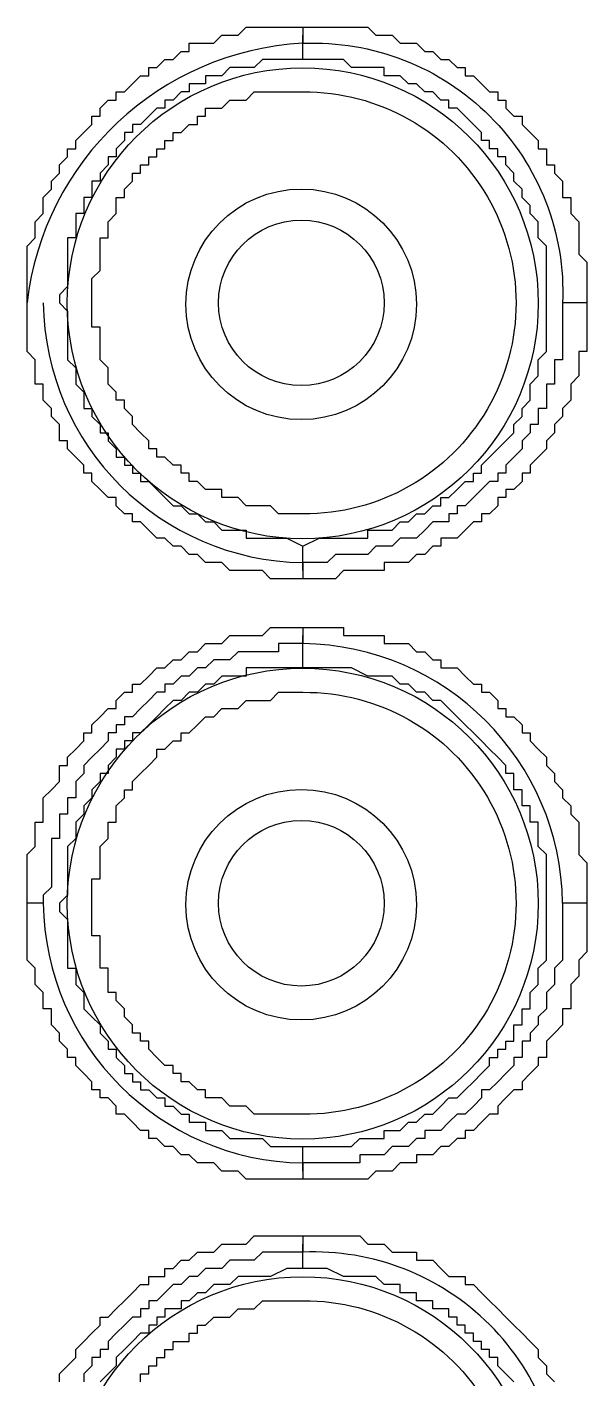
# Model space of a CAD drawing. Extents: x -1585 to -1165, y -4178 to -3881.
# Drawn here: x -1412.089 to -1410.036, y -3980.616 to -3975.658 of the extents above; entities that cross this region are included whole.
import ezdxf

# ---------------------------------------------------------------- set-up
doc = ezdxf.new("R2010")
doc.units = 0
doc.header["$LTSCALE"] = 7
doc.layers.add('DWG', color=7, linetype='CONTINUOUS')

msp = doc.modelspace()

# ---------------------------------------------------------------- linework, layer by layer
at = {"layer": 'DWG'}
for points in [[(-1412.0891, -3976.6698), (-1412.0891, -3976.6103), (-1412.0891, -3976.5508), (-1412.0891, -3976.5211), (-1412.0891, -3976.4913), (-1412.0891, -3976.4616), (-1412.0593, -3976.4318), (-1412.0593, -3976.4021), (-1412.0593, -3976.3723), (-1412.0296, -3976.3426), (-1412.0296, -3976.3128), (-1412.0296, -3976.2831), (-1411.9998, -3976.2533), (-1411.9998, -3976.2236), (-1411.9701, -3976.1938), (-1411.9701, -3976.1641), (-1411.9403, -3976.1343), (-1411.9403, -3976.1046), (-1411.9106, -3976.1046), (-1411.9106, -3976.0748), (-1411.8808, -3976.0451), (-1411.8511, -3976.0153), (-1411.8511, -3975.9856), (-1411.8213, -3975.9856), (-1411.8213, -3975.9558), (-1411.7916, -3975.9261), (-1411.7618, -3975.9261), (-1411.7618, -3975.8963), (-1411.7321, -3975.8963), (-1411.7023, -3975.8666), (-1411.6726, -3975.8368), (-1411.6428, -3975.8368), (-1411.6428, -3975.8071), (-1411.6131, -3975.8071), (-1411.5833, -3975.7773), (-1411.5536, -3975.7773), (-1411.5238, -3975.7476), (-1411.4941, -3975.7476), (-1411.4941, -3975.7178), (-1411.4643, -3975.7178), (-1411.4346, -3975.7178), (-1411.4048, -3975.7178), (-1411.3751, -3975.6881), (-1411.3453, -3975.6881), (-1411.3156, -3975.6881), (-1411.2858, -3975.6583), (-1411.2561, -3975.6583), (-1411.2263, -3975.6583), (-1411.1966, -3975.6583), (-1411.1668, -3975.6583), (-1411.1073, -3975.6583), (-1411.0776, -3975.6583), (-1411.0181, -3975.6583), (-1410.9586, -3975.6583), (-1410.9288, -3975.6583), (-1410.8991, -3975.6583), (-1410.8693, -3975.6583), (-1410.8396, -3975.6583), (-1410.8098, -3975.6881), (-1410.7801, -3975.6881), (-1410.7503, -3975.6881), (-1410.7206, -3975.7178), (-1410.6908, -3975.7178), (-1410.6611, -3975.7178), (-1410.6313, -3975.7476), (-1410.6016, -3975.7476), (-1410.5718, -3975.7773), (-1410.5421, -3975.7773), (-1410.5123, -3975.8071), (-1410.4826, -3975.8071), (-1410.4826, -3975.8368), (-1410.4528, -3975.8368), (-1410.4231, -3975.8666), (-1410.3933, -3975.8963), (-1410.3636, -3975.8963), (-1410.3636, -3975.9261), (-1410.3338, -3975.9261), (-1410.3338, -3975.9558), (-1410.3041, -3975.9856), (-1410.2743, -3975.9856), (-1410.2743, -3976.0153), (-1410.2446, -3976.0451), (-1410.2148, -3976.0748), (-1410.2148, -3976.1046), (-1410.1851, -3976.1046), (-1410.1851, -3976.1343), (-1410.1851, -3976.1641), (-1410.1553, -3976.1641), (-1410.1553, -3976.1938), (-1410.1256, -3976.2236), (-1410.1256, -3976.2533), (-1410.1256, -3976.2831), (-1410.0958, -3976.2831), (-1410.0958, -3976.3128), (-1410.0958, -3976.3426), (-1410.0661, -3976.3723), (-1410.0661, -3976.4021), (-1410.0661, -3976.4318), (-1410.0661, -3976.4616), (-1410.0661, -3976.4913), (-1410.0363, -3976.5211), (-1410.0363, -3976.5508), (-1410.0363, -3976.6103), (-1410.0363, -3976.6698), (-1410.0363, -3976.6996), (-1410.0363, -3976.7591), (-1410.0363, -3976.7888), (-1410.0363, -3976.8186), (-1410.0363, -3976.8483), (-1410.0661, -3976.8483), (-1410.0661, -3976.8781), (-1410.0661, -3976.9078), (-1410.0661, -3976.9376), (-1410.0958, -3976.9673), (-1410.0958, -3976.9971), (-1410.0958, -3977.0268), (-1410.1256, -3977.0566), (-1410.1256, -3977.0863), (-1410.1553, -3977.1161), (-1410.1553, -3977.1458), (-1410.1851, -3977.1756), (-1410.1851, -3977.2053), (-1410.2148, -3977.2351), (-1410.2446, -3977.2648), (-1410.2446, -3977.2946), (-1410.2743, -3977.2946), (-1410.2743, -3977.3243), (-1410.3041, -3977.3541), (-1410.3338, -3977.3541), (-1410.3338, -3977.3838), (-1410.3636, -3977.3838), (-1410.3636, -3977.4136), (-1410.3933, -3977.4433), (-1410.4231, -3977.4433), (-1410.4231, -3977.4731), (-1410.4528, -3977.4731), (-1410.4826, -3977.5028), (-1410.5123, -3977.5326), (-1410.5421, -3977.5326), (-1410.5718, -3977.5326), (-1410.5718, -3977.5623), (-1410.6016, -3977.5623), (-1410.6313, -3977.5921), (-1410.6611, -3977.5921), (-1410.6908, -3977.6218), (-1410.7206, -3977.6218), (-1410.7503, -3977.6218), (-1410.7801, -3977.6218), (-1410.7801, -3977.6516), (-1410.8098, -3977.6516), (-1410.8396, -3977.6516), (-1410.8693, -3977.6516), (-1410.8991, -3977.6516), (-1410.9288, -3977.6516), (-1410.9586, -3977.6813), (-1411.0181, -3977.6813), (-1411.0776, -3977.6813), (-1411.1073, -3977.6813), (-1411.1668, -3977.6813), (-1411.1966, -3977.6813), (-1411.2263, -3977.6516), (-1411.2561, -3977.6516), (-1411.2858, -3977.6516), (-1411.3156, -3977.6516), (-1411.3453, -3977.6516), (-1411.3751, -3977.6218), (-1411.4048, -3977.6218), (-1411.4346, -3977.6218), (-1411.4643, -3977.5921), (-1411.4941, -3977.5921), (-1411.5238, -3977.5623), (-1411.5536, -3977.5623), (-1411.5833, -3977.5326), (-1411.6131, -3977.5326), (-1411.6428, -3977.5028), (-1411.6726, -3977.4731), (-1411.7023, -3977.4731), (-1411.7023, -3977.4433), (-1411.7321, -3977.4433), (-1411.7618, -3977.4136), (-1411.7618, -3977.3838), (-1411.7916, -3977.3838), (-1411.8213, -3977.3541), (-1411.8511, -3977.3243), (-1411.8511, -3977.2946), (-1411.8808, -3977.2946), (-1411.8808, -3977.2648), (-1411.9106, -3977.2351), (-1411.9403, -3977.2053), (-1411.9403, -3977.1756), (-1411.9701, -3977.1756), (-1411.9701, -3977.1458), (-1411.9701, -3977.1161), (-1411.9998, -3977.0863), (-1411.9998, -3977.0566), (-1412.0296, -3977.0268), (-1412.0296, -3976.9971), (-1412.0296, -3976.9673), (-1412.0593, -3976.9673), (-1412.0593, -3976.9376), (-1412.0593, -3976.9078), (-1412.0593, -3976.8781), (-1412.0891, -3976.8483), (-1412.0891, -3976.8186), (-1412.0891, -3976.7888), (-1412.0891, -3976.7591), (-1412.0891, -3976.6996)], [(-1411.0776, -3977.5623), (-1411.0181, -3977.5326), (-1410.9883, -3977.5326), (-1410.9288, -3977.5326), (-1410.8991, -3977.5326), (-1410.8693, -3977.5326), (-1410.8396, -3977.5326), (-1410.8396, -3977.5028), (-1410.8098, -3977.5028), (-1410.7801, -3977.5028), (-1410.7503, -3977.5028), (-1410.7206, -3977.4731), (-1410.6908, -3977.4731), (-1410.6611, -3977.4433), (-1410.6313, -3977.4433), (-1410.6016, -3977.4136), (-1410.5718, -3977.4136), (-1410.5718, -3977.3838), (-1410.5421, -3977.3838), (-1410.5123, -3977.3541), (-1410.4826, -3977.3243), (-1410.4528, -3977.3243), (-1410.4528, -3977.2946), (-1410.4231, -3977.2946), (-1410.4231, -3977.2648), (-1410.3933, -3977.2351), (-1410.3636, -3977.2053), (-1410.3338, -3977.1756), (-1410.3041, -3977.1458), (-1410.3041, -3977.1161), (-1410.2743, -3977.0863), (-1410.2743, -3977.0566), (-1410.2446, -3977.0268), (-1410.2446, -3976.9971), (-1410.2446, -3976.9673), (-1410.2148, -3976.9376), (-1410.2148, -3976.9078), (-1410.2148, -3976.8781), (-1410.1851, -3976.8483), (-1410.1851, -3976.8186), (-1410.1851, -3976.7888), (-1410.1851, -3976.7591), (-1410.1851, -3976.7293), (-1410.1851, -3976.6996), (-1410.1851, -3976.6698), (-1410.1851, -3976.6401), (-1410.1851, -3976.6103), (-1410.1851, -3976.5806), (-1410.1851, -3976.5508), (-1410.1851, -3976.5211), (-1410.1851, -3976.4913), (-1410.1851, -3976.4616), (-1410.2148, -3976.4318), (-1410.2148, -3976.4021), (-1410.2148, -3976.3723), (-1410.2446, -3976.3426), (-1410.2446, -3976.3128), (-1410.2743, -3976.2831), (-1410.2743, -3976.2533), (-1410.3041, -3976.2236), (-1410.3041, -3976.1938), (-1410.3338, -3976.1641), (-1410.3338, -3976.1343), (-1410.3636, -3976.1343), (-1410.3636, -3976.1046), (-1410.3933, -3976.1046), (-1410.3933, -3976.0748), (-1410.4231, -3976.0748), (-1410.4231, -3976.0451), (-1410.4528, -3976.0153), (-1410.4826, -3975.9856), (-1410.5123, -3975.9558), (-1410.5421, -3975.9558), (-1410.5421, -3975.9261), (-1410.5718, -3975.9261), (-1410.6016, -3975.8963), (-1410.6313, -3975.8963), (-1410.6611, -3975.8666), (-1410.6908, -3975.8666), (-1410.7206, -3975.8368), (-1410.7503, -3975.8368), (-1410.7801, -3975.8368), (-1410.7801, -3975.8071), (-1410.8098, -3975.8071), (-1410.8396, -3975.8071), (-1410.8991, -3975.8071), (-1410.9288, -3975.7773), (-1410.9883, -3975.7773), (-1411.0776, -3975.7773), (-1411.1073, -3975.7773), (-1411.1371, -3975.7773), (-1411.1966, -3975.7773), (-1411.2263, -3975.7773), (-1411.2561, -3975.8071), (-1411.2858, -3975.8071), (-1411.3156, -3975.8071), (-1411.3453, -3975.8071), (-1411.3751, -3975.8368), (-1411.4048, -3975.8368), (-1411.4346, -3975.8368), (-1411.4346, -3975.8666), (-1411.4643, -3975.8666), (-1411.4941, -3975.8666), (-1411.4941, -3975.8963), (-1411.5238, -3975.8963), (-1411.5536, -3975.9261), (-1411.5833, -3975.9261), (-1411.5833, -3975.9558), (-1411.6131, -3975.9558), (-1411.6428, -3975.9856), (-1411.6726, -3976.0153), (-1411.7023, -3976.0153), (-1411.7023, -3976.0451), (-1411.7321, -3976.0451), (-1411.7321, -3976.0748), (-1411.7618, -3976.1046), (-1411.7618, -3976.1343), (-1411.7916, -3976.1343), (-1411.7916, -3976.1641), (-1411.8213, -3976.1938), (-1411.8213, -3976.2236), (-1411.8511, -3976.2236), (-1411.8511, -3976.2533), (-1411.8511, -3976.2831), (-1411.8808, -3976.2831), (-1411.8808, -3976.3128), (-1411.8808, -3976.3426), (-1411.9106, -3976.3426), (-1411.9106, -3976.3723), (-1411.9106, -3976.4021), (-1411.9106, -3976.4318), (-1411.9403, -3976.4318), (-1411.9403, -3976.4616), (-1411.9403, -3976.4913), (-1411.9403, -3976.5211), (-1411.9403, -3976.5508), (-1411.9403, -3976.5806), (-1411.9403, -3976.6103), (-1411.9701, -3976.6401), (-1411.9701, -3976.6698), (-1411.9403, -3976.6996), (-1411.9403, -3976.7293), (-1411.9403, -3976.7591), (-1411.9403, -3976.7888), (-1411.9403, -3976.8186), (-1411.9403, -3976.8483), (-1411.9403, -3976.8781), (-1411.9106, -3976.9078), (-1411.9106, -3976.9376), (-1411.9106, -3976.9673), (-1411.8808, -3976.9971), (-1411.8808, -3977.0268), (-1411.8808, -3977.0566), (-1411.8511, -3977.0566), (-1411.8511, -3977.0863), (-1411.8213, -3977.1161), (-1411.8213, -3977.1458), (-1411.7916, -3977.1458), (-1411.7916, -3977.1756), (-1411.7618, -3977.2053), (-1411.7618, -3977.2351), (-1411.7321, -3977.2351), (-1411.7321, -3977.2648), (-1411.7023, -3977.2648), (-1411.7023, -3977.2946), (-1411.6726, -3977.2946), (-1411.6726, -3977.3243), (-1411.6428, -3977.3243), (-1411.6131, -3977.3541), (-1411.5833, -3977.3838), (-1411.5536, -3977.4136), (-1411.5238, -3977.4136), (-1411.4941, -3977.4433), (-1411.4643, -3977.4433), (-1411.4346, -3977.4731), (-1411.4048, -3977.4731), (-1411.3751, -3977.5028), (-1411.3453, -3977.5028), (-1411.3156, -3977.5028), (-1411.2858, -3977.5028), (-1411.2858, -3977.5326), (-1411.2263, -3977.5326), (-1411.1966, -3977.5326), (-1411.1371, -3977.5326)], [(-1412.0891, -3978.8713), (-1412.0891, -3978.8416), (-1412.0891, -3978.7821), (-1412.0891, -3978.7523), (-1412.0891, -3978.7226), (-1412.0891, -3978.6928), (-1412.0593, -3978.6631), (-1412.0593, -3978.6333), (-1412.0593, -3978.6036), (-1412.0593, -3978.5738), (-1412.0296, -3978.5738), (-1412.0296, -3978.5441), (-1412.0296, -3978.5143), (-1412.0296, -3978.4846), (-1411.9998, -3978.4548), (-1411.9701, -3978.4251), (-1411.9701, -3978.3953), (-1411.9701, -3978.3656), (-1411.9403, -3978.3656), (-1411.9403, -3978.3358), (-1411.9106, -3978.3061), (-1411.8808, -3978.2763), (-1411.8808, -3978.2466), (-1411.8511, -3978.2466), (-1411.8511, -3978.2168), (-1411.8213, -3978.1871), (-1411.7916, -3978.1573), (-1411.7618, -3978.1573), (-1411.7618, -3978.1276), (-1411.7321, -3978.0978), (-1411.7023, -3978.0978), (-1411.7023, -3978.0681), (-1411.6726, -3978.0681), (-1411.6428, -3978.0383), (-1411.6131, -3978.0086), (-1411.5833, -3978.0086), (-1411.5536, -3977.9788), (-1411.5238, -3977.9788), (-1411.4941, -3977.9491), (-1411.4643, -3977.9491), (-1411.4346, -3977.9193), (-1411.4048, -3977.9193), (-1411.3751, -3977.9193), (-1411.3453, -3977.8896), (-1411.3156, -3977.8896), (-1411.2858, -3977.8896), (-1411.2561, -3977.8896), (-1411.2263, -3977.8896), (-1411.1966, -3977.8598), (-1411.1668, -3977.8598), (-1411.1073, -3977.8598), (-1411.0776, -3977.8598), (-1411.0181, -3977.8598), (-1410.9586, -3977.8598), (-1410.9288, -3977.8598), (-1410.9288, -3977.8896), (-1410.8991, -3977.8896), (-1410.8693, -3977.8896), (-1410.8396, -3977.8896), (-1410.8098, -3977.8896), (-1410.7801, -3977.8896), (-1410.7801, -3977.9193), (-1410.7503, -3977.9193), (-1410.7206, -3977.9193), (-1410.6908, -3977.9193), (-1410.6611, -3977.9491), (-1410.6313, -3977.9491), (-1410.6016, -3977.9788), (-1410.5718, -3977.9788), (-1410.5718, -3978.0086), (-1410.5421, -3978.0086), (-1410.5123, -3978.0086), (-1410.4826, -3978.0383), (-1410.4528, -3978.0681), (-1410.4231, -3978.0681), (-1410.4231, -3978.0978), (-1410.3933, -3978.0978), (-1410.3636, -3978.1276), (-1410.3636, -3978.1573), (-1410.3338, -3978.1573), (-1410.3338, -3978.1871), (-1410.3041, -3978.1871), (-1410.2743, -3978.2168), (-1410.2743, -3978.2466), (-1410.2446, -3978.2466), (-1410.2446, -3978.2763), (-1410.2148, -3978.3061), (-1410.1851, -3978.3358), (-1410.1851, -3978.3656), (-1410.1553, -3978.3953), (-1410.1553, -3978.4251), (-1410.1256, -3978.4548), (-1410.1256, -3978.4846), (-1410.0958, -3978.5143), (-1410.0958, -3978.5441), (-1410.0661, -3978.5738), (-1410.0661, -3978.6036), (-1410.0661, -3978.6333), (-1410.0661, -3978.6631), (-1410.0661, -3978.6928), (-1410.0363, -3978.7226), (-1410.0363, -3978.7523), (-1410.0363, -3978.7821), (-1410.0363, -3978.8416), (-1410.0363, -3978.8713), (-1410.0363, -3978.9308), (-1410.0363, -3978.9903), (-1410.0363, -3979.0201), (-1410.0363, -3979.0498), (-1410.0661, -3979.0796), (-1410.0661, -3979.1093), (-1410.0661, -3979.1391), (-1410.0958, -3979.1688), (-1410.0958, -3979.1986), (-1410.0958, -3979.2283), (-1410.0958, -3979.2581), (-1410.1256, -3979.2581), (-1410.1256, -3979.2878), (-1410.1256, -3979.3176), (-1410.1553, -3979.3473), (-1410.1851, -3979.3771), (-1410.1851, -3979.4068), (-1410.1851, -3979.4366), (-1410.2148, -3979.4366), (-1410.2148, -3979.4663), (-1410.2446, -3979.4961), (-1410.2743, -3979.5258), (-1410.2743, -3979.5556), (-1410.3041, -3979.5556), (-1410.3338, -3979.5853), (-1410.3636, -3979.6151), (-1410.3636, -3979.6448), (-1410.3933, -3979.6448), (-1410.4231, -3979.6746), (-1410.4528, -3979.7043), (-1410.4826, -3979.7043), (-1410.4826, -3979.7341), (-1410.5123, -3979.7341), (-1410.5421, -3979.7638), (-1410.5718, -3979.7638), (-1410.6016, -3979.7936), (-1410.6313, -3979.7936), (-1410.6611, -3979.7936), (-1410.6611, -3979.8233), (-1410.6908, -3979.8233), (-1410.7206, -3979.8233), (-1410.7503, -3979.8531), (-1410.7801, -3979.8531), (-1410.8098, -3979.8531), (-1410.8396, -3979.8828), (-1410.8693, -3979.8828), (-1410.8991, -3979.8828), (-1410.9288, -3979.8828), (-1410.9586, -3979.8828), (-1411.0181, -3979.8828), (-1411.0776, -3979.8828), (-1411.1073, -3979.8828), (-1411.1668, -3979.8828), (-1411.1966, -3979.8828), (-1411.2263, -3979.8828), (-1411.2561, -3979.8828), (-1411.2858, -3979.8828), (-1411.3156, -3979.8531), (-1411.3453, -3979.8531), (-1411.3751, -3979.8531), (-1411.4048, -3979.8233), (-1411.4346, -3979.8233), (-1411.4643, -3979.8233), (-1411.4941, -3979.7936), (-1411.5238, -3979.7936), (-1411.5536, -3979.7638), (-1411.5833, -3979.7638), (-1411.6131, -3979.7341), (-1411.6428, -3979.7341), (-1411.6428, -3979.7043), (-1411.6726, -3979.7043), (-1411.7023, -3979.6746), (-1411.7321, -3979.6448), (-1411.7618, -3979.6448), (-1411.7618, -3979.6151), (-1411.7916, -3979.5853), (-1411.8213, -3979.5853), (-1411.8213, -3979.5556), (-1411.8511, -3979.5556), (-1411.8511, -3979.5258), (-1411.8808, -3979.4961), (-1411.9106, -3979.4663), (-1411.9106, -3979.4366), (-1411.9403, -3979.4366), (-1411.9403, -3979.4068), (-1411.9701, -3979.3771), (-1411.9701, -3979.3473), (-1411.9998, -3979.3176), (-1411.9998, -3979.2878), (-1411.9998, -3979.2581), (-1412.0296, -3979.2581), (-1412.0296, -3979.2283), (-1412.0296, -3979.1986), (-1412.0593, -3979.1688), (-1412.0593, -3979.1391), (-1412.0593, -3979.1093), (-1412.0891, -3979.0796), (-1412.0891, -3979.0498), (-1412.0891, -3979.0201), (-1412.0891, -3978.9903), (-1412.0891, -3978.9308)], [(-1411.0776, -3979.7638), (-1411.0181, -3979.7638), (-1410.9883, -3979.7638), (-1410.9288, -3979.7638), (-1410.8991, -3979.7638), (-1410.8693, -3979.7341), (-1410.8396, -3979.7341), (-1410.8098, -3979.7341), (-1410.7801, -3979.7341), (-1410.7801, -3979.7043), (-1410.7503, -3979.7043), (-1410.7206, -3979.7043), (-1410.6908, -3979.6746), (-1410.6611, -3979.6746), (-1410.6313, -3979.6448), (-1410.6016, -3979.6448), (-1410.5718, -3979.6151), (-1410.5421, -3979.5853), (-1410.5123, -3979.5853), (-1410.4826, -3979.5556), (-1410.4528, -3979.5258), (-1410.4231, -3979.4961), (-1410.3933, -3979.4663), (-1410.3933, -3979.4366), (-1410.3636, -3979.4366), (-1410.3636, -3979.4068), (-1410.3338, -3979.4068), (-1410.3338, -3979.3771), (-1410.3041, -3979.3771), (-1410.3041, -3979.3473), (-1410.3041, -3979.3176), (-1410.2743, -3979.3176), (-1410.2743, -3979.2878), (-1410.2743, -3979.2581), (-1410.2446, -3979.2581), (-1410.2446, -3979.2283), (-1410.2446, -3979.1986), (-1410.2148, -3979.1688), (-1410.2148, -3979.1391), (-1410.2148, -3979.1093), (-1410.1851, -3979.0796), (-1410.1851, -3979.0498), (-1410.1851, -3979.0201), (-1410.1851, -3978.9903), (-1410.1851, -3978.9606), (-1410.1851, -3978.9308), (-1410.1851, -3978.9011), (-1410.1851, -3978.8713), (-1410.1851, -3978.8416), (-1410.1851, -3978.8118), (-1410.1851, -3978.7821), (-1410.1851, -3978.7523), (-1410.1851, -3978.7226), (-1410.1851, -3978.6928), (-1410.2148, -3978.6631), (-1410.2148, -3978.6333), (-1410.2148, -3978.6036), (-1410.2148, -3978.5738), (-1410.2446, -3978.5738), (-1410.2446, -3978.5441), (-1410.2446, -3978.5143), (-1410.2743, -3978.5143), (-1410.2743, -3978.4846), (-1410.2743, -3978.4548), (-1410.3041, -3978.4548), (-1410.3041, -3978.4251), (-1410.3041, -3978.3953), (-1410.3338, -3978.3953), (-1410.3338, -3978.3656), (-1410.3636, -3978.3358), (-1410.3933, -3978.3061), (-1410.4231, -3978.2763), (-1410.4528, -3978.2466), (-1410.4826, -3978.2168), (-1410.5123, -3978.1871), (-1410.5421, -3978.1573), (-1410.5718, -3978.1276), (-1410.6016, -3978.1276), (-1410.6313, -3978.0978), (-1410.6611, -3978.0978), (-1410.6908, -3978.0681), (-1410.7206, -3978.0681), (-1410.7503, -3978.0383), (-1410.7801, -3978.0383), (-1410.8098, -3978.0383), (-1410.8396, -3978.0383), (-1410.8991, -3978.0086), (-1410.9288, -3978.0086), (-1410.9883, -3978.0086), (-1411.0776, -3978.0086), (-1411.1073, -3978.0086), (-1411.1371, -3978.0086), (-1411.1966, -3978.0086), (-1411.2263, -3978.0086), (-1411.2561, -3978.0086), (-1411.2858, -3978.0086), (-1411.2858, -3978.0383), (-1411.3156, -3978.0383), (-1411.3453, -3978.0383), (-1411.3751, -3978.0383), (-1411.4048, -3978.0681), (-1411.4346, -3978.0681), (-1411.4643, -3978.0978), (-1411.4941, -3978.0978), (-1411.5238, -3978.1276), (-1411.5536, -3978.1276), (-1411.5833, -3978.1573), (-1411.6131, -3978.1871), (-1411.6428, -3978.2168), (-1411.6726, -3978.2466), (-1411.7023, -3978.2466), (-1411.7023, -3978.2763), (-1411.7321, -3978.2763), (-1411.7321, -3978.3061), (-1411.7618, -3978.3061), (-1411.7618, -3978.3358), (-1411.7916, -3978.3656), (-1411.7916, -3978.3953), (-1411.8213, -3978.3953), (-1411.8213, -3978.4251), (-1411.8511, -3978.4548), (-1411.8511, -3978.4846), (-1411.8808, -3978.5143), (-1411.8808, -3978.5441), (-1411.9106, -3978.5738), (-1411.9106, -3978.6036), (-1411.9106, -3978.6333), (-1411.9403, -3978.6631), (-1411.9403, -3978.6928), (-1411.9403, -3978.7226), (-1411.9403, -3978.7523), (-1411.9403, -3978.7821), (-1411.9403, -3978.8118), (-1411.9403, -3978.8416), (-1411.9701, -3978.8713), (-1411.9701, -3978.9011), (-1411.9403, -3978.9308), (-1411.9403, -3978.9606), (-1411.9403, -3978.9903), (-1411.9403, -3979.0201), (-1411.9403, -3979.0498), (-1411.9403, -3979.0796), (-1411.9403, -3979.1093), (-1411.9106, -3979.1093), (-1411.9106, -3979.1391), (-1411.9106, -3979.1688), (-1411.8808, -3979.1986), (-1411.8808, -3979.2283), (-1411.8808, -3979.2581), (-1411.8511, -3979.2878), (-1411.8213, -3979.3176), (-1411.8213, -3979.3473), (-1411.7916, -3979.3771), (-1411.7916, -3979.4068), (-1411.7618, -3979.4068), (-1411.7618, -3979.4366), (-1411.7321, -3979.4663), (-1411.7321, -3979.4961), (-1411.7023, -3979.4961), (-1411.7023, -3979.5258), (-1411.6726, -3979.5258), (-1411.6726, -3979.5556), (-1411.6428, -3979.5556), (-1411.6131, -3979.5853), (-1411.5833, -3979.5853), (-1411.5833, -3979.6151), (-1411.5536, -3979.6151), (-1411.5238, -3979.6448), (-1411.4941, -3979.6448), (-1411.4941, -3979.6746), (-1411.4643, -3979.6746), (-1411.4346, -3979.6746), (-1411.4346, -3979.7043), (-1411.4048, -3979.7043), (-1411.3751, -3979.7043), (-1411.3453, -3979.7341), (-1411.3156, -3979.7341), (-1411.2858, -3979.7341), (-1411.2263, -3979.7341), (-1411.1966, -3979.7638), (-1411.1371, -3979.7638)]]:
    msp.add_lwpolyline(points, close=True, dxfattribs=at)
for points in [[(-1411.0776, -3975.6583), (-1411.0776, -3975.6881), (-1411.0776, -3975.7178, -0.438938), (-1410.1256, -3976.6698)], [(-1411.6726, -3980.6266), (-1411.6726, -3980.5968), (-1411.6428, -3980.5968), (-1411.6428, -3980.5671), (-1411.6131, -3980.5671), (-1411.6131, -3980.5373), (-1411.5833, -3980.5373), (-1411.5833, -3980.5076), (-1411.5536, -3980.5076), (-1411.5536, -3980.4778), (-1411.5238, -3980.4778), (-1411.4941, -3980.4778), (-1411.4941, -3980.4481), (-1411.4643, -3980.4481), (-1411.4643, -3980.4183), (-1411.4346, -3980.4183), (-1411.4048, -3980.3886), (-1411.3751, -3980.3886), (-1411.3453, -3980.3886), (-1411.3156, -3980.3588), (-1411.2858, -3980.3588), (-1411.2561, -3980.3588), (-1411.2263, -3980.3291), (-1411.1966, -3980.3291), (-1411.1668, -3980.3291), (-1411.1371, -3980.3291), (-1411.1073, -3980.3291), (-1411.0776, -3980.3291, -1.01005), (-1411.0776, -3981.8761)]]:
    msp.add_lwpolyline(points, format="xyb", dxfattribs=at)
for points in [[(-1411.0776, -3975.7773), (-1411.0776, -3975.7476), (-1411.0776, -3975.7178), (-1411.0776, -3975.6881)], [(-1410.0363, -3976.6698), (-1410.0661, -3976.6698), (-1410.0958, -3976.6698), (-1410.1256, -3976.6698), (-1410.1256, -3976.6996), (-1410.1256, -3976.7293), (-1410.1256, -3976.7591), (-1410.1256, -3976.7888), (-1410.1256, -3976.8186), (-1410.1256, -3976.8483), (-1410.1256, -3976.8781), (-1410.1553, -3976.8781), (-1410.1553, -3976.9078), (-1410.1553, -3976.9376), (-1410.1553, -3976.9673), (-1410.1851, -3976.9673), (-1410.1851, -3976.9971), (-1410.1851, -3977.0268), (-1410.1851, -3977.0566), (-1410.2148, -3977.0566), (-1410.2148, -3977.0863), (-1410.2148, -3977.1161), (-1410.2446, -3977.1161), (-1410.2446, -3977.1458), (-1410.2743, -3977.1756), (-1410.2743, -3977.2053), (-1410.3041, -3977.2351), (-1410.3338, -3977.2648), (-1410.3338, -3977.2946), (-1410.3636, -3977.2946), (-1410.3636, -3977.3243), (-1410.3933, -3977.3243), (-1410.4231, -3977.3541), (-1410.4528, -3977.3838), (-1410.4826, -3977.4136), (-1410.5123, -3977.4136), (-1410.5123, -3977.4433), (-1410.5421, -3977.4433), (-1410.5421, -3977.4731), (-1410.5718, -3977.4731), (-1410.6016, -3977.4731), (-1410.6313, -3977.5028), (-1410.6611, -3977.5326), (-1410.6908, -3977.5326), (-1410.7206, -3977.5326), (-1410.7503, -3977.5623), (-1410.7801, -3977.5623), (-1410.8098, -3977.5623), (-1410.8396, -3977.5921), (-1410.8693, -3977.5921), (-1410.8991, -3977.5921), (-1410.9288, -3977.5921), (-1410.9586, -3977.5921), (-1410.9883, -3977.6218), (-1411.0181, -3977.6218), (-1411.0478, -3977.6218), (-1411.0776, -3977.6218), (-1411.0776, -3977.6516), (-1411.0776, -3977.6813)], [(-1411.0776, -3977.6516), (-1411.0776, -3977.6218), (-1411.0776, -3977.5921), (-1411.0776, -3977.5623)], [(-1411.0776, -3977.8598), (-1411.0776, -3977.8896), (-1411.0776, -3977.9193), (-1411.1073, -3977.9193), (-1411.1371, -3977.9193), (-1411.1668, -3977.9193), (-1411.1668, -3977.9491), (-1411.1966, -3977.9491), (-1411.2263, -3977.9491), (-1411.2561, -3977.9491), (-1411.2858, -3977.9491), (-1411.3156, -3977.9491), (-1411.3453, -3977.9788), (-1411.3751, -3977.9788), (-1411.4048, -3977.9788), (-1411.4346, -3978.0086), (-1411.4643, -3978.0086), (-1411.4941, -3978.0383), (-1411.5238, -3978.0383), (-1411.5536, -3978.0681), (-1411.5833, -3978.0681), (-1411.5833, -3978.0978), (-1411.6131, -3978.0978), (-1411.6428, -3978.1276), (-1411.6726, -3978.1573), (-1411.7023, -3978.1871), (-1411.7321, -3978.1871), (-1411.7321, -3978.2168), (-1411.7618, -3978.2168), (-1411.7618, -3978.2466), (-1411.7916, -3978.2466), (-1411.7916, -3978.2763), (-1411.8213, -3978.3061), (-1411.8511, -3978.3358), (-1411.8808, -3978.3656), (-1411.8808, -3978.3953), (-1411.9106, -3978.4251), (-1411.9106, -3978.4548), (-1411.9106, -3978.4846), (-1411.9403, -3978.4846), (-1411.9403, -3978.5143), (-1411.9403, -3978.5441), (-1411.9701, -3978.5441), (-1411.9701, -3978.5738), (-1411.9701, -3978.6036), (-1411.9701, -3978.6333), (-1411.9998, -3978.6333), (-1411.9998, -3978.6631), (-1411.9998, -3978.6928), (-1411.9998, -3978.7226), (-1411.9998, -3978.7523), (-1411.9998, -3978.7821), (-1411.9998, -3978.8118), (-1412.0296, -3978.8416), (-1412.0296, -3978.8713), (-1412.0593, -3978.8713), (-1412.0891, -3978.8713)], [(-1411.0776, -3978.0086), (-1411.0776, -3977.9788), (-1411.0776, -3977.9491), (-1411.0776, -3977.9193), (-1411.0776, -3977.8896)], [(-1410.0363, -3978.8713), (-1410.0661, -3978.8713), (-1410.0958, -3978.8713), (-1410.1256, -3978.8713), (-1410.1256, -3978.9011), (-1410.1256, -3978.9308), (-1410.1256, -3978.9606), (-1410.1256, -3978.9903), (-1410.1256, -3979.0201), (-1410.1256, -3979.0498), (-1410.1256, -3979.0796), (-1410.1553, -3979.1093), (-1410.1553, -3979.1391), (-1410.1553, -3979.1688), (-1410.1851, -3979.1986), (-1410.1851, -3979.2283), (-1410.1851, -3979.2581), (-1410.2148, -3979.2878), (-1410.2148, -3979.3176), (-1410.2446, -3979.3473), (-1410.2446, -3979.3771), (-1410.2743, -3979.3771), (-1410.2743, -3979.4068), (-1410.2743, -3979.4366), (-1410.3041, -3979.4366), (-1410.3041, -3979.4663), (-1410.3338, -3979.4961), (-1410.3636, -3979.5258), (-1410.3933, -3979.5556), (-1410.4231, -3979.5556), (-1410.4231, -3979.5853), (-1410.4528, -3979.6151), (-1410.4826, -3979.6448), (-1410.5123, -3979.6448), (-1410.5421, -3979.6746), (-1410.5718, -3979.7043), (-1410.6016, -3979.7043), (-1410.6313, -3979.7043), (-1410.6313, -3979.7341), (-1410.6611, -3979.7341), (-1410.6908, -3979.7638), (-1410.7206, -3979.7638), (-1410.7503, -3979.7638), (-1410.7801, -3979.7936), (-1410.8098, -3979.7936), (-1410.8396, -3979.7936), (-1410.8693, -3979.7936), (-1410.8693, -3979.8233), (-1410.8991, -3979.8233), (-1410.9288, -3979.8233), (-1410.9586, -3979.8233), (-1410.9883, -3979.8233), (-1411.0181, -3979.8233), (-1411.0478, -3979.8233), (-1411.0776, -3979.8233), (-1411.0776, -3979.8531), (-1411.0776, -3979.8828)], [(-1411.0776, -3979.8531), (-1411.0776, -3979.8233), (-1411.0776, -3979.7936), (-1411.0776, -3979.7638)], [(-1411.9701, -3980.6266), (-1411.9701, -3980.5968), (-1411.9403, -3980.5671), (-1411.9106, -3980.5373), (-1411.9106, -3980.5076), (-1411.8808, -3980.4778), (-1411.8511, -3980.4481), (-1411.8213, -3980.4183), (-1411.8213, -3980.3886), (-1411.7916, -3980.3886), (-1411.7618, -3980.3588), (-1411.7321, -3980.3291), (-1411.7023, -3980.2993), (-1411.6726, -3980.2696), (-1411.6428, -3980.2696), (-1411.6428, -3980.2398), (-1411.6131, -3980.2398), (-1411.5833, -3980.2398), (-1411.5833, -3980.2101), (-1411.5536, -3980.2101), (-1411.5238, -3980.1803), (-1411.4941, -3980.1803), (-1411.4643, -3980.1506), (-1411.4346, -3980.1506), (-1411.4048, -3980.1506), (-1411.3751, -3980.1208), (-1411.3453, -3980.1208), (-1411.3156, -3980.1208), (-1411.2858, -3980.1208), (-1411.2561, -3980.0911), (-1411.2263, -3980.0911), (-1411.1966, -3980.0911), (-1411.1668, -3980.0911), (-1411.1073, -3980.0911), (-1411.0776, -3980.0911), (-1411.0181, -3980.0911), (-1410.9586, -3980.0911), (-1410.9288, -3980.0911), (-1410.8991, -3980.0911), (-1410.8693, -3980.0911), (-1410.8396, -3980.1208), (-1410.8098, -3980.1208), (-1410.7801, -3980.1208), (-1410.7503, -3980.1506), (-1410.7206, -3980.1506), (-1410.6908, -3980.1506), (-1410.6611, -3980.1506), (-1410.6611, -3980.1803), (-1410.6313, -3980.1803), (-1410.6016, -3980.1803), (-1410.5718, -3980.2101), (-1410.5421, -3980.2398), (-1410.5123, -3980.2398), (-1410.4826, -3980.2398), (-1410.4826, -3980.2696), (-1410.4528, -3980.2696), (-1410.4231, -3980.2993), (-1410.3933, -3980.3291), (-1410.3636, -3980.3588), (-1410.3338, -3980.3886), (-1410.3041, -3980.4183), (-1410.2743, -3980.4481), (-1410.2446, -3980.4778), (-1410.2148, -3980.5076), (-1410.2148, -3980.5373), (-1410.1851, -3980.5671), (-1410.1851, -3980.5968), (-1410.1553, -3980.6266)], [(-1411.0776, -3980.0911), (-1411.0776, -3980.1208), (-1411.0776, -3980.1506), (-1411.1073, -3980.1506), (-1411.1371, -3980.1506), (-1411.1668, -3980.1506), (-1411.1966, -3980.1506), (-1411.2263, -3980.1506), (-1411.2561, -3980.1803), (-1411.2858, -3980.1803), (-1411.3156, -3980.1803), (-1411.3453, -3980.1803), (-1411.3751, -3980.2101), (-1411.4048, -3980.2101), (-1411.4346, -3980.2101), (-1411.4643, -3980.2398), (-1411.4941, -3980.2398), (-1411.5238, -3980.2696), (-1411.5536, -3980.2696), (-1411.5833, -3980.2993), (-1411.6131, -3980.3291), (-1411.6428, -3980.3291), (-1411.6428, -3980.3588), (-1411.6726, -3980.3588), (-1411.6726, -3980.3886), (-1411.7023, -3980.3886), (-1411.7321, -3980.4183), (-1411.7618, -3980.4481), (-1411.7916, -3980.4778), (-1411.7916, -3980.5076), (-1411.8213, -3980.5076), (-1411.8213, -3980.5373), (-1411.8511, -3980.5373), (-1411.8511, -3980.5671), (-1411.8808, -3980.5968), (-1411.8808, -3980.6266)], [(-1411.0776, -3980.2101), (-1411.0776, -3980.1803), (-1411.0776, -3980.1506), (-1411.0776, -3980.1208)], [(-1410.3041, -3980.6266), (-1410.3338, -3980.5968), (-1410.3636, -3980.5671), (-1410.3636, -3980.5373), (-1410.3933, -3980.5373), (-1410.3933, -3980.5076), (-1410.4231, -3980.5076), (-1410.4231, -3980.4778), (-1410.4528, -3980.4778), (-1410.4528, -3980.4481), (-1410.4826, -3980.4481), (-1410.4826, -3980.4183), (-1410.5123, -3980.4183), (-1410.5123, -3980.3886), (-1410.5421, -3980.3886), (-1410.5421, -3980.3588), (-1410.5718, -3980.3588), (-1410.6016, -3980.3588), (-1410.6016, -3980.3291), (-1410.6313, -3980.3291), (-1410.6611, -3980.3291), (-1410.6611, -3980.2993), (-1410.6908, -3980.2993), (-1410.7206, -3980.2993), (-1410.7206, -3980.2696), (-1410.7503, -3980.2696), (-1410.7801, -3980.2696), (-1410.8098, -3980.2398), (-1410.8396, -3980.2398), (-1410.8991, -3980.2398), (-1410.9288, -3980.2398), (-1410.9883, -3980.2101), (-1411.0776, -3980.2101), (-1411.1073, -3980.2101), (-1411.1371, -3980.2101), (-1411.1966, -3980.2398), (-1411.2263, -3980.2398), (-1411.2561, -3980.2398), (-1411.2858, -3980.2398), (-1411.3156, -3980.2398), (-1411.3453, -3980.2696), (-1411.3751, -3980.2696), (-1411.4048, -3980.2696), (-1411.4346, -3980.2993), (-1411.4643, -3980.2993), (-1411.4941, -3980.3291), (-1411.5238, -3980.3291), (-1411.5238, -3980.3588), (-1411.5536, -3980.3588), (-1411.5833, -3980.3588), (-1411.5833, -3980.3886), (-1411.6131, -3980.3886), (-1411.6131, -3980.4183), (-1411.6428, -3980.4183), (-1411.6428, -3980.4481), (-1411.6726, -3980.4481), (-1411.7023, -3980.4778), (-1411.7321, -3980.5076), (-1411.7618, -3980.5373), (-1411.7618, -3980.5671), (-1411.7916, -3980.5968), (-1411.8213, -3980.6266)]]:
    msp.add_lwpolyline(points, dxfattribs=at)
for points in [[(-1411.0776, -3977.4433), (-1411.1073, -3977.4433), (-1411.1371, -3977.4433), (-1411.1668, -3977.4433), (-1411.1966, -3977.4136), (-1411.2263, -3977.4136), (-1411.2561, -3977.4136), (-1411.2858, -3977.4136), (-1411.3156, -3977.3838), (-1411.3453, -3977.3838), (-1411.3751, -3977.3838), (-1411.3751, -3977.3541), (-1411.4048, -3977.3541), (-1411.4346, -3977.3541), (-1411.4643, -3977.3243), (-1411.4941, -3977.3243), (-1411.4941, -3977.2946), (-1411.5238, -3977.2946), (-1411.5238, -3977.2648), (-1411.5536, -3977.2648), (-1411.5833, -3977.2351), (-1411.6131, -3977.2351), (-1411.6131, -3977.2053), (-1411.6428, -3977.2053), (-1411.6428, -3977.1756), (-1411.6726, -3977.1458), (-1411.7023, -3977.1161), (-1411.7023, -3977.0863), (-1411.7321, -3977.0566), (-1411.7321, -3977.0268), (-1411.7618, -3977.0268), (-1411.7618, -3976.9971), (-1411.7916, -3976.9673), (-1411.7916, -3976.9376), (-1411.7916, -3976.9078), (-1411.8213, -3976.8781), (-1411.8213, -3976.8483), (-1411.8213, -3976.8186), (-1411.8213, -3976.7888), (-1411.8213, -3976.7591), (-1411.8511, -3976.7591), (-1411.8511, -3976.7293), (-1411.8511, -3976.6996), (-1411.8511, -3976.6698), (-1411.8511, -3976.6401), (-1411.8511, -3976.6103), (-1411.8511, -3976.5806), (-1411.8213, -3976.5508), (-1411.8213, -3976.5211), (-1411.8213, -3976.4616), (-1411.8213, -3976.4318), (-1411.7916, -3976.4318), (-1411.7916, -3976.4021), (-1411.7916, -3976.3723), (-1411.7618, -3976.3426), (-1411.7618, -3976.3128), (-1411.7618, -3976.2831), (-1411.7321, -3976.2831), (-1411.7321, -3976.2533), (-1411.7023, -3976.2236), (-1411.7023, -3976.1938), (-1411.6726, -3976.1938), (-1411.6726, -3976.1641), (-1411.6428, -3976.1641), (-1411.6428, -3976.1343), (-1411.6131, -3976.1343), (-1411.6131, -3976.1046), (-1411.5833, -3976.1046), (-1411.5833, -3976.0748), (-1411.5536, -3976.0748), (-1411.5536, -3976.0451), (-1411.5238, -3976.0451), (-1411.4941, -3976.0153), (-1411.4643, -3976.0153), (-1411.4643, -3975.9856), (-1411.4346, -3975.9856), (-1411.4346, -3975.9558), (-1411.4048, -3975.9558), (-1411.3751, -3975.9558), (-1411.3453, -3975.9261), (-1411.3156, -3975.9261), (-1411.2858, -3975.9261), (-1411.2561, -3975.8963), (-1411.2263, -3975.8963), (-1411.1966, -3975.8963), (-1411.1668, -3975.8963), (-1411.1371, -3975.8963), (-1411.1073, -3975.8963), (-1411.0776, -3975.8963, -1.01005)], [(-1411.0776, -3979.6448), (-1411.1073, -3979.6448), (-1411.1371, -3979.6448), (-1411.1668, -3979.6448), (-1411.1966, -3979.6448), (-1411.2263, -3979.6448), (-1411.2561, -3979.6448), (-1411.2858, -3979.6151), (-1411.3156, -3979.6151), (-1411.3453, -3979.6151), (-1411.3751, -3979.5853), (-1411.4048, -3979.5853), (-1411.4346, -3979.5853), (-1411.4346, -3979.5556), (-1411.4643, -3979.5556), (-1411.4941, -3979.5258), (-1411.5238, -3979.5258), (-1411.5238, -3979.4961), (-1411.5536, -3979.4961), (-1411.5536, -3979.4663), (-1411.5833, -3979.4663), (-1411.6131, -3979.4366), (-1411.6428, -3979.4068), (-1411.6428, -3979.3771), (-1411.6726, -3979.3771), (-1411.6726, -3979.3473), (-1411.7023, -3979.3473), (-1411.7023, -3979.3176), (-1411.7321, -3979.2878), (-1411.7321, -3979.2581), (-1411.7618, -3979.2283), (-1411.7618, -3979.1986), (-1411.7916, -3979.1986), (-1411.7916, -3979.1688), (-1411.7916, -3979.1391), (-1411.7916, -3979.1093), (-1411.8213, -3979.1093), (-1411.8213, -3979.0498), (-1411.8213, -3979.0201), (-1411.8213, -3978.9903), (-1411.8511, -3978.9903), (-1411.8511, -3978.9606), (-1411.8511, -3978.9308), (-1411.8511, -3978.9011), (-1411.8511, -3978.8713), (-1411.8511, -3978.8416), (-1411.8511, -3978.8118), (-1411.8511, -3978.7821), (-1411.8213, -3978.7821), (-1411.8213, -3978.7226), (-1411.8213, -3978.6928), (-1411.8213, -3978.6631), (-1411.7916, -3978.6333), (-1411.7916, -3978.6036), (-1411.7916, -3978.5738), (-1411.7618, -3978.5738), (-1411.7618, -3978.5441), (-1411.7618, -3978.5143), (-1411.7321, -3978.4846), (-1411.7321, -3978.4548), (-1411.7023, -3978.4548), (-1411.7023, -3978.4251), (-1411.6726, -3978.3953), (-1411.6428, -3978.3656), (-1411.6131, -3978.3358), (-1411.6131, -3978.3061), (-1411.5833, -3978.3061), (-1411.5536, -3978.2763), (-1411.5238, -3978.2763), (-1411.5238, -3978.2466), (-1411.4941, -3978.2466), (-1411.4643, -3978.2168), (-1411.4346, -3978.1871), (-1411.4048, -3978.1871), (-1411.3751, -3978.1573), (-1411.3453, -3978.1573), (-1411.3156, -3978.1573), (-1411.2858, -3978.1276), (-1411.2561, -3978.1276), (-1411.2263, -3978.1276), (-1411.1966, -3978.1276), (-1411.1668, -3978.0978), (-1411.1371, -3978.0978), (-1411.1073, -3978.0978), (-1411.0776, -3978.0978, -1.01005)]]:
    msp.add_lwpolyline(points, format="xyb", close=True, dxfattribs=at)
for centre, radius in [((-1411.0782, -3976.6713), 0.8633), ((-1411.0837, -3976.6751), 0.4227), ((-1411.0835, -3976.6698), 0.3035), ((-1411.0782, -3978.8728), 0.8633), ((-1411.0837, -3978.8766), 0.4227), ((-1411.0835, -3978.8713), 0.3035), ((-1411.0782, -3981.1041), 0.8633)]:
    msp.add_circle(centre, radius, dxfattribs=at)
for centre, radius, start, end in [((-1411.02, -3976.7923), 1.0761, 93.0661, 173.4625), ((-1411.065, -3976.6572), 0.9647, 180.7476, 269.2524), ((-1411.0902, -3978.8839), 0.9647, 0.7476, 89.2524), ((-1411.065, -3978.8587), 0.9647, 180.7476, 269.2524), ((-1411.0393, -3981.0643), 0.9146, 357.603, 92.397)]:
    msp.add_arc(centre, radius, start, end, dxfattribs=at)

doc.saveas('drawing.dxf')
